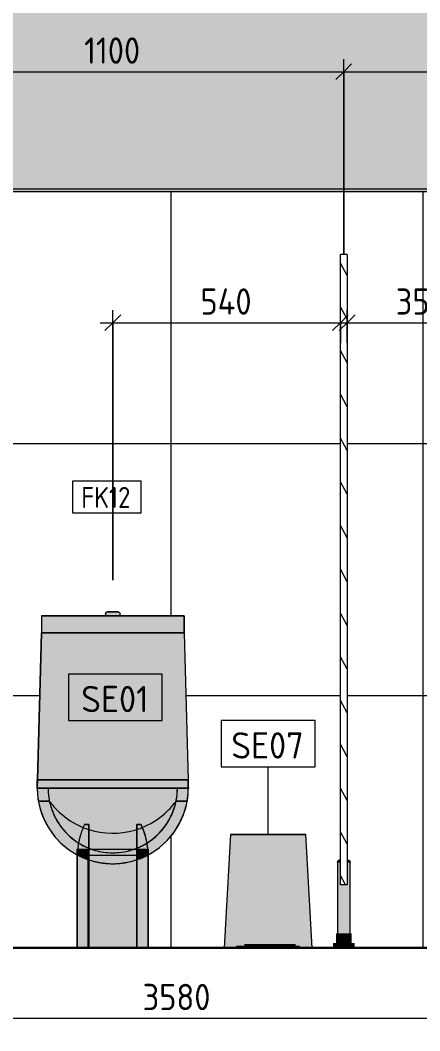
# Model space of a CAD drawing. Header units: millimetres. Extents: x 0 to 102275, y -2706 to 7916.
# Drawn here: x 91323 to 92275, y -198 to 2208 of the extents above; entities that cross this region are included whole.
import ezdxf

# ---------------------------------------------------------------- set-up
doc = ezdxf.new("R2010")
doc.units = ezdxf.units.MM
for name, color, linetype, lineweight in [('A-ANNO-DIMS', 7, 'Continuous', 9), ('A-ANNO-DIMS-25', 7, 'Continuous', 9), ('A-WALL-IDEN', 7, 'Continuous', 9), ('A-WALL-PATT', 7, 'Continuous', 9), ('P-SANR-FIXT', 7, 'Continuous', 9), ('P-SANR-FIXT-IDEN', 7, 'Continuous', 9), ('Ограждение', 7, 'Continuous', 9), ('Поручни', 7, 'Continuous', 9)]:
    doc.layers.add(name, color=color, linetype=linetype, lineweight=lineweight)
doc.layers.add('A-FLOR-FNSH-2', color=7, linetype='Continuous', lineweight=30, true_color=0x3c3c3c)
doc.layers.add('A-GENM', color=7, linetype='Continuous', lineweight=9, true_color=0x260000)
doc.layers.add('P-SANR-FIXT-2', color=7, linetype='Continuous', lineweight=9, transparency=0.7)
doc.styles.add('GOST Common_1', font='GOST_Common.ttf', dxfattribs={"width": 0.9, "height": 50})
doc.styles.add('GOST Common_3', font='GOST_Common.ttf', dxfattribs={"height": 62.5})
doc.styles.add('ISOCPEUR_1', font='isocpeur.ttf', dxfattribs={"width": 0.9, "height": 62.5})
doc.dimstyles.new('ISO-2_5_0_9К_БОЛЬШОЙ', dxfattribs={"dimscale": 304.8, "dimtxt": 62.248823, "dimasz": 0.123031, "dimexe": 0.098425, "dimexo": 0.246063, "dimgap": 0, "dimtad": 1, "dimdec": 0, "dimrnd": 10, "dimzin": 0, "dimdsep": 46, "dimtxsty": 'ISOCPEUR_1', "dimblk1": 'OBLIQUE', "dimblk2": 'OBLIQUE', "dimsah": 1, "dimcen": 0.09, "dimdle": 0.098425, "dimazin": 0, "dimtfac": 1, "dimtdec": 4, "dimtix": 1, "dimtmove": 0, "dimatfit": 3, "dimfxl": 1, "dimtvp": 1, "dimtolj": 1, "dimtzin": 0, "dimarcsym": 2})
doc.dimstyles.new('ISO-2_5_0_9К_БОЛЬШОЙ_округление', dxfattribs={"dimscale": 304.8, "dimtxt": 62.248823, "dimasz": 0.123031, "dimexe": 0.098425, "dimexo": 0, "dimgap": 0, "dimtad": 1, "dimdec": 0, "dimrnd": 10, "dimzin": 0, "dimdsep": 46, "dimtxsty": 'ISOCPEUR_1', "dimblk1": 'OBLIQUE', "dimblk2": 'OBLIQUE', "dimsah": 1, "dimcen": 0.09, "dimdle": 0.098425, "dimazin": 0, "dimtfac": 1, "dimtdec": 4, "dimtix": 1, "dimtmove": 0, "dimatfit": 3, "dimfxl": 1, "dimtvp": 1, "dimtolj": 1, "dimtzin": 0, "dimarcsym": 2})

# ---------------------------------------------------------------- blocks, each defined once
blk = doc.blocks.new('131_Сантехническая перегородка - СП-4-30850764-Развертка 1_15-4')
at = {"layer": 'A-GENM'}
h = blk.add_hatch(dxfattribs=at)
h.set_pattern_fill('FP_26', color=256, style=0, pattern_type=2)
h.set_pattern_definition([(108.435, (-183.677, 0), (-104.12513, 208.25044), [39.513, -289.76]), (139.399, (-196.172, 37.485), (-624.75285, 520.62186), [19.2, -940.786]), (136.848, (-106.624, 49.98), (-1561.885053, 1457.739081), [45.673, -2237.967]), (109.983, (-139.944, 81.217), (-312.373483, 833.000664), [24.375, -1194.377]), (90, (-148.27, 0), (-104.125, 104.125), [20.825, -83.3]), (118.443, (-148.274, 20.825), (728.876803, -1353.6246336), [56.841, -2785.218]), (84.289, (-175.347, 70.805), (-104.131824, -937.12419), [20.929, -1025.514]), (129.806, (-173.264, 91.63), (416.50377, -520.62198), [16.265, -796.978])])
h.paths.add_polyline_path([(2334.7, 150), (2348, 150), (2348, 1650), (2332, 1650), (2332, 150)])
for points in [[(2329.3, 202.9), (2332, 202.9), (2331.9, 210), (2328.3, 208.7), (2326.8, 207.6), (2325.5, 205.7), (2324.9, 202.9), (2329.1, 202.9)], [(2324.9, 32.9), (2340, 32.9), (2340, 150), (2332, 150), (2332, 202.9), (2324.9, 202.9), (2324.9, 55.2)], [(2346.7, 32.9), (2355.1, 32.9), (2355.1, 202.9), (2348, 202.9), (2348, 150), (2340, 150), (2340, 32.9), (2345.8, 32.9)], [(2350.9, 202.9), (2355.1, 202.9), (2354.1, 206.1), (2353.5, 207), (2352.9, 208), (2350.4, 209.3), (2348, 209.8), (2348, 202.9), (2350.7, 202.9)], [(2322.4, 10), (2340, 10), (2340, 32.9), (2322.4, 32.9), (2322.4, 24.9)], [(2357.6, 10), (2357.6, 32.9), (2340, 32.9), (2340, 10), (2356.9, 10)], [(2316.6, 0), (2340, 0), (2340, 10), (2315.4, 10), (2315.4, 0)], [(2364.3, 0), (2364.6, 0), (2364.6, 10), (2340, 10), (2340, 0), (2363.4, 0)]]:
    blk.add_hatch(color=256, dxfattribs=at).paths.add_polyline_path(points)
for p, q in [((2332, 150), (2332, 1650)), ((2348, 1650), (2332, 1650)), ((2348, 1650), (2348, 150)), ((2324.9, 202.9), (2324.9, 32.9)), ((2355.1, 32.9), (2355.1, 202.9)), ((2348, 150), (2332, 150)), ((2322.4, 32.9), (2322.4, 10)), ((2322.4, 32.9), (2340, 32.9)), ((2340, 32.9), (2357.6, 32.9)), ((2357.6, 10), (2357.6, 32.9)), ((2315.4, 10), (2315.4, 0)), ((2315.4, 10), (2340, 10)), ((2340, 10), (2364.6, 10)), ((2364.6, 0), (2364.6, 10))]:
    blk.add_line(p, q, dxfattribs=at)
at = {"layer": 'A-GENM', "flags": 128}
for points in [[(2324.9, 202.9), (2326.8, 207.7), (2331.5, 210), (2332, 210)], [(2348, 210), (2352.8, 208.1), (2355.1, 203.5), (2355.1, 202.9)]]:
    blk.add_lwpolyline(points, dxfattribs=at)
blk = doc.blocks.new('Ограждение - Ограждение-30307754-Развертка 1_15-4')
at = {"layer": 'Ограждение'}
blk.add_hatch(color=256, dxfattribs=at).paths.add_polyline_path([(3682.5, 1800), (3682.5, 1806), (197.5, 1806), (197.5, 1800), (2955, 1800)])
at = {"layer": 'Поручни'}
for p, q in [((197.5, 1806), (3682.5, 1806)), ((197.5, 1800), (3682.5, 1800))]:
    blk.add_line(p, q, dxfattribs=at)
blk = doc.blocks.new('мусорная корзина - Round_ Metal-30590745-Развертка 1_15-4')
at = {"layer": 'P-SANR-FIXT-2'}
for points in [[(2055, 0), (2085, 0), (2085, 3.2), (2160, 3.2), (2160, 7), (2095, 7), (2095, 270), (2070, 270), (2058.2, 55.2), (2056.3, 22.4)], [(2095, 7), (2160, 7), (2160, 270), (2095, 270), (2095, 24.9)], [(2182.8, 7), (2225, 7), (2225, 270), (2160, 270), (2160, 7), (2176.8, 7)], [(2254.9, 0), (2265, 0), (2254.9, 178.4), (2250, 270), (2225, 270), (2225, 7), (2160, 7), (2160, 3.2), (2235, 3.2), (2235, 0), (2253.6, 0)], [(2103.7, 0), (2160, 0), (2160, 3.2), (2085, 3.2), (2085, 0), (2103.4, 0)], [(2234.4, 0), (2235, 0), (2235, 3.2), (2160, 3.2), (2160, 0), (2234.2, 0)]]:
    blk.add_hatch(color=256, dxfattribs=at).paths.add_polyline_path(points)
at = {"layer": 'P-SANR-FIXT'}
for p, q in [((2070, 270), (2055, 0)), ((2071.4, 270), (2070, 270)), ((2070, 270), (2160, 270)), ((2094.8, 270), (2071.4, 270)), ((2160, 270), (2094.8, 270)), ((2097.2, 270), (2143.2, 270)), ((2160, 270), (2097.2, 270)), ((2143.2, 270), (2160, 270)), ((2192.5, 270), (2160, 270)), ((2160, 270), (2206, 270)), ((2225.2, 270), (2160, 270)), ((2160, 270), (2250, 270)), ((2206, 270), (2192.5, 270)), ((2222.8, 270), (2206, 270)), ((2206, 270), (2216.3, 270)), ((2216.3, 270), (2225, 270)), ((2225, 270), (2222.8, 270)), ((2244.6, 270), (2225.2, 270)), ((2250, 270), (2244.6, 270)), ((2265, 0), (2250, 270)), ((2085, 3.2), (2085, 0)), ((2097.8, 3.2), (2085, 3.2)), ((2085, 3.2), (2097.8, 3.2)), ((2127.6, 3.2), (2098.1, 3.2)), ((2098.1, 3.2), (2127.6, 3.2)), ((2103.7, 7), (2128, 7)), ((2103.7, 7), (2103.7, 7)), ((2114, 7), (2103.7, 7)), ((2128, 7), (2114, 7)), ((2160, 3.2), (2127.8, 3.2)), ((2127.8, 3.2), (2160, 3.2)), ((2128, 7), (2143.2, 7)), ((2143.2, 7), (2128, 7)), ((2143.2, 7), (2160, 7)), ((2160, 7), (2143.2, 7)), ((2176.8, 7), (2160, 7)), ((2160, 7), (2176.8, 7)), ((2235, 3.2), (2160, 3.2)), ((2160, 3.2), (2179.4, 3.2)), ((2192.5, 7), (2176.8, 7)), ((2176.8, 7), (2192.5, 7)), ((2179.4, 3.2), (2225, 3.2)), ((2225, 7), (2192.6, 7)), ((2192.6, 7), (2206, 7)), ((2206, 7), (2216.3, 7)), ((2216.3, 7), (2225, 7)), ((2225, 3.2), (2232.4, 3.2)), ((2232.4, 3.2), (2235, 3.2)), ((2235, 0), (2235, 3.2))]:
    blk.add_line(p, q, dxfattribs=at)
blk = doc.blocks.new('WC Seat_2 with Cistern-Wall Based - 640 x 360mm-30580118-Развертка 1_15-4')
at = {"layer": 'P-SANR-FIXT-2'}
h = blk.add_hatch(color=256, dxfattribs=at)
h.paths.add_polyline_path([(1775.5, 799.2), (1775.4, 799), (1775.4, 799)])
h.paths.add_polyline_path([(1772.5, 795), (1807, 795), (1806.6, 797.2), (1805.7, 798.7), (1802.4, 800), (1777.1, 799.9), (1775.2, 799), (1773.8, 798.2), (1772.7, 795.6)])
h.paths.add_polyline_path([(1807, 795), (1807.5, 795), (1806.9, 796.5)])
for points in [[(1803.1, 790), (1807.5, 790), (1807.5, 795), (1772.5, 795), (1772.5, 790), (1802.4, 790)], [(1804.7, 750), (1960, 750), (1960, 790), (1620, 790), (1620, 750), (1790, 750)], [(1784, 380), (1920, 380), (1920, 400), (1660, 400), (1660, 380), (1781.2, 380)], [(1799.3, 234.4), (1838.8, 234.4), (1847.2, 237.4), (1847.2, 293.6), (1857.2, 293.6), (1864.3, 276.3), (1870, 256.3), (1871.2, 249.4), (1887.1, 260.6), (1903.6, 276.3), (1915.7, 291.2), (1926.6, 309.1), (1935, 328.6), (1940.7, 348.6), (1966.8, 348.6), (1968.4, 358), (1968.5, 359.1), (1969.9, 380), (1610.1, 379.9), (1611.9, 355.6), (1612.8, 350.5), (1613.2, 348.6), (1639.3, 348.6), (1645, 328.4), (1654.4, 307.5), (1664.3, 291.2), (1677.6, 274.9), (1692.9, 260.6), (1708.8, 249.7), (1710.4, 258.4), (1716.5, 278.4), (1722.8, 293.6), (1732.8, 293.6), (1732.8, 237.4), (1741.8, 234.4), (1792.6, 234.4)], [(1732.8, 209.8), (1732.8, 234.4), (1706.6, 234.2), (1705.7, 221.4), (1721.2, 213.8), (1731.3, 210.3)], [(1847.2, 209.8), (1858.8, 213.8), (1874.4, 221.7), (1873.1, 234.4), (1847.2, 234.4), (1847.2, 211.1)], [(1775.4, 0), (1874.4, 0), (1874.4, 0.7), (1847.2, 0.7), (1847.2, 209.8), (1836.6, 206.2), (1813.5, 201.6), (1788, 200.2), (1766.5, 201.6), (1743.4, 206.2), (1732.8, 209.8), (1732.8, 0.7), (1705.6, 0.7), (1705.6, 0), (1773.6, 0)], [(1790, 200.1), (1813.5, 201.6), (1836.6, 206.2), (1847.2, 209.8), (1847.2, 211.1), (1832.3, 211.1), (1832.3, 208.9), (1830.8, 208.7), (1830.9, 210.7), (1818.7, 207), (1804.7, 209.2), (1804.7, 207), (1803.1, 207), (1803, 207), (1782.5, 207), (1782.5, 207.7), (1781.4, 207), (1769.6, 207), (1759.8, 209.4), (1759.7, 207.5), (1756.3, 210.3), (1741.2, 210.3), (1741.2, 211.3), (1735.8, 211.6), (1735.8, 211), (1732.8, 211.8), (1732.9, 209.8), (1743.4, 206.2), (1766.5, 201.6), (1788.7, 200.2)]]:
    blk.add_hatch(color=256, dxfattribs=at).paths.add_polyline_path(points)
h = blk.add_hatch(color=256, dxfattribs=at)
h.paths.add_polyline_path([(1610, 380), (1610.1, 380), (1610.1, 383.3)])
h.paths.add_polyline_path([(1611.6, 400), (1969.5, 400), (1960, 750), (1620, 750), (1610.5, 400)])
h = blk.add_hatch(color=256, dxfattribs=at)
h.paths.add_polyline_path([(1956.2, 380), (1969.9, 380), (1969.9, 383.7), (1969.5, 400), (1920, 400), (1920, 380), (1950.8, 380)])
h.paths.add_polyline_path([(1610.1, 380), (1660, 380), (1660, 400), (1610.5, 400), (1610.1, 383.3)])
h = blk.add_hatch(color=256, dxfattribs=at)
h.paths.add_polyline_path([(1610.1, 383.3), (1610.5, 400), (1610.1, 400), (1610.1, 389.2)])
h.paths.add_polyline_path([(1969.9, 383.7), (1969.9, 400), (1969.5, 400)])
h = blk.add_hatch(color=256, dxfattribs=at)
h.paths.add_polyline_path([(1967.1, 348.6), (1967.8, 353.9), (1966.8, 348.6)])
h.paths.add_polyline_path([(1612.9, 348.6), (1613.2, 348.6), (1612.6, 350.5)])
h.paths.add_polyline_path([(1968.5, 359.1), (1969.2, 364.2), (1969.2, 369.4), (1968.9, 364)])
h.paths.add_polyline_path([(1611.5, 359.1), (1610.1, 378), (1610.8, 364.2)])
h = blk.add_hatch(color=256, dxfattribs=at)
h.paths.add_polyline_path([(1705.6, 221.5), (1705.6, 234.4), (1706.6, 234.4), (1707.1, 240.6), (1708.5, 249.6), (1692.1, 261.3), (1677.6, 274.9), (1663.2, 293), (1653.4, 309.1), (1644.9, 328.7), (1639.3, 348.6), (1613.2, 348.6), (1616.2, 333.4), (1623.9, 310.9), (1634.2, 290), (1647.3, 270.5), (1662.8, 252.8), (1680.5, 237.3), (1702, 223.2), (1705.6, 221.5)])
h.paths.add_polyline_path([(1874.4, 221.5), (1880, 224.2), (1899.6, 237.4), (1917.4, 253), (1933, 270.9), (1945.8, 290), (1956.4, 311.8), (1963.9, 333.9), (1966.8, 348.6), (1940.7, 348.6), (1934.4, 326.9), (1926.6, 309.1), (1915.7, 291.2), (1902.4, 274.9), (1887.1, 260.6), (1871.3, 249.2), (1873.2, 237.4), (1873.4, 234.4), (1874.4, 234.4), (1874.4, 221.7)])
h.paths.add_polyline_path([(1741.2, 234.4), (1732.8, 237.4), (1732.8, 234.4), (1736, 234.4)])
h.paths.add_polyline_path([(1847.2, 234.4), (1847.2, 237.4), (1838.8, 234.4), (1846.4, 234.4)])
h.paths.add_polyline_path([(1967.8, 353.9), (1968.4, 356.9), (1968.1, 355.7)])
h = blk.add_hatch(color=256, dxfattribs=at)
h.paths.add_polyline_path([(1790, 226.1), (1810.9, 227.5), (1832.7, 232.2), (1838.4, 234.4), (1741.2, 234.4), (1749.5, 231.6), (1769.1, 227.5), (1789.6, 226.1)])
h.paths.add_polyline_path([(1732.8, 237.4), (1732.8, 293.6), (1722.8, 293.6), (1715.7, 276.3), (1710, 256.3), (1708.8, 249.4), (1710.9, 248), (1728.7, 238.8), (1732.8, 237.4)])
h.paths.add_polyline_path([(1847.2, 237.4), (1851.3, 238.8), (1871.2, 249.4), (1868.9, 260.6), (1864, 277.1), (1857.2, 293.6), (1847.2, 293.6), (1847.2, 237.4)])
h = blk.add_hatch(color=256, dxfattribs=at)
h.paths.add_polyline_path([(1705.6, 0.7), (1732.8, 0.7), (1732.8, 209.8), (1721.2, 213.8), (1705.6, 221.5), (1705.6, 221.1), (1705.6, 115.9)])
h.paths.add_polyline_path([(1706.9, 234.4), (1732.8, 234.4), (1732.8, 237.4), (1728.7, 238.8), (1708.7, 249.2), (1706.8, 237.4), (1706.6, 234.4)])
h = blk.add_hatch(color=256, dxfattribs=at)
h.paths.add_polyline_path([(1874.4, 0.7), (1874.3, 221.4), (1858.8, 213.8), (1847.2, 209.8), (1847.2, 0.7), (1873.1, 0.7)])
h.paths.add_polyline_path([(1854.7, 115.9), (1854.7, 115.9), (1854.7, 176.7)])
h.paths.add_polyline_path([(1873.1, 234.4), (1873.4, 234.4), (1872.6, 242.2), (1871.2, 249.4), (1869.1, 248), (1850, 238.4), (1847.2, 237.4), (1847.2, 234.4), (1871.9, 234.4)])
h = blk.add_hatch(color=256, dxfattribs=at)
h.paths.add_polyline_path([(1782.5, 207), (1803, 207), (1803.1, 207), (1804.7, 207), (1804.7, 209.2), (1819.6, 207), (1830.9, 210.7), (1830.8, 208.7), (1832.3, 208.9), (1832.3, 211.1), (1847.2, 211.1), (1847.2, 234.4), (1838.4, 234.2), (1831.5, 231.8), (1808.9, 227.4), (1789.6, 226.1), (1769.1, 227.5), (1747.8, 232.1), (1741.2, 234.4), (1732.8, 234.4), (1732.9, 211.8), (1735.8, 211), (1735.8, 211.6), (1741.2, 211.3), (1741.2, 210.3), (1756.3, 210.3), (1759.7, 207.5), (1759.8, 209.4), (1769.6, 207), (1781.4, 207), (1782.5, 207.7)])
h.paths.add_polyline_path([(1874.4, 221.5), (1874.4, 221.7), (1874.4, 234.4), (1873.4, 234.4), (1874.4, 221.7)])
h.paths.add_polyline_path([(1705.6, 221.5), (1706.5, 234.4), (1705.6, 234.2), (1705.6, 221.5)])
at = {"layer": 'P-SANR-FIXT'}
for p, q in [((1772.5, 795), (1772.5, 790)), ((1776.1, 799.5), (1777.5, 800)), ((1777.5, 800), (1779.3, 800)), ((1801.8, 800), (1802.5, 800)), ((1802.5, 800), (1803.5, 799.5)), ((1803.7, 799.4), (1804.1, 799.2)), ((1807.5, 790), (1807.5, 795)), ((1772.5, 790), (1620, 790)), ((1620, 790), (1960, 790)), ((1620, 790), (1620, 750)), ((1620, 790), (1620, 750)), ((1773.4, 790), (1772.5, 790)), ((1772.5, 790), (1773.1, 790)), ((1807.5, 790), (1772.5, 790)), ((1773.4, 790), (1807.5, 790)), ((1807.5, 790), (1773.8, 790)), ((1960, 790), (1807.5, 790)), ((1960, 750), (1960, 790)), ((1960, 790), (1960, 750)), ((1610.5, 400), (1620, 750)), ((1620, 750), (1610.5, 400)), ((1960, 750), (1620, 750)), ((1620, 750), (1960, 750)), ((1960, 750), (1620, 750)), ((1620, 750), (1960, 750)), ((1960, 750), (1969.5, 400)), ((1960, 750), (1969.5, 400)), ((1624.5, 400), (1610.1, 400)), ((1610.1, 383.3), (1610.5, 400)), ((1610.5, 400), (1610.1, 383.3)), ((1610.1, 400), (1610.1, 380)), ((1610.1, 400), (1969.9, 400)), ((1611.1, 400), (1610.1, 400)), ((1610.1, 380), (1610.1, 400)), ((1660, 400), (1611.1, 400)), ((1645.5, 400), (1624.5, 400)), ((1646.9, 400), (1645.5, 400)), ((1660, 400), (1647, 400)), ((1669.3, 400), (1660, 400)), ((1790, 400), (1660, 400)), ((1790, 400), (1660, 400)), ((1660, 400), (1790, 400)), ((1699.7, 400), (1669.3, 400)), ((1722.8, 400), (1699.9, 400)), ((1746.1, 400), (1722.8, 400)), ((1756.3, 400), (1746.1, 400)), ((1779.5, 400), (1756.5, 400)), ((1790, 400), (1779.5, 400)), ((1800.5, 400), (1790, 400)), ((1920, 400), (1790, 400)), ((1920, 400), (1790, 400)), ((1790, 400), (1881.9, 400)), ((1816.7, 400), (1800.5, 400)), ((1832.8, 400), (1816.7, 400)), ((1857.4, 400), (1832.8, 400)), ((1879.9, 400), (1857.4, 400)), ((1913.4, 400), (1880.1, 400)), ((1881.9, 400), (1920, 400)), ((1920, 400), (1913.4, 400)), ((1921.1, 400), (1920, 400)), ((1968.9, 400), (1920, 400)), ((1933.7, 400), (1921.1, 400)), ((1956.5, 400), (1933.7, 400)), ((1969.9, 400), (1956.8, 400)), ((1969.9, 400), (1968.9, 400)), ((1969.5, 400), (1969.9, 383.7)), ((1969.5, 400), (1969.9, 383.7)), ((1969.9, 380), (1969.9, 400)), ((1969.9, 400), (1969.9, 380)), ((1610, 380), (1610.1, 383.3)), ((1610.1, 383.3), (1610, 380)), ((1610.1, 380), (1611.6, 380)), ((1611.6, 380), (1610.1, 380)), ((1610.1, 380), (1611.6, 380)), ((1611.6, 380), (1610.1, 380)), ((1610.1, 380), (1611.6, 380)), ((1611.6, 380), (1610.1, 380)), ((1610.1, 380), (1611.6, 380)), ((1969.9, 380), (1610.1, 380)), ((1611.6, 380), (1616.1, 380)), ((1616, 380), (1611.6, 380)), ((1611.6, 380), (1616.1, 380)), ((1616.1, 380), (1611.6, 380)), ((1611.6, 380), (1616.1, 380)), ((1616.1, 380), (1611.6, 380)), ((1611.6, 380), (1616.1, 380)), ((1623.5, 380), (1616.1, 380)), ((1616.2, 380), (1623.6, 380)), ((1616.2, 380), (1623.6, 380)), ((1623.6, 380), (1616.2, 380)), ((1616.2, 380), (1623.6, 380)), ((1623.6, 380), (1616.2, 380)), ((1616.2, 380), (1623.6, 380)), ((1659.9, 380), (1623.6, 380)), ((1623.8, 380), (1660, 380)), ((1623.8, 380), (1790, 380)), ((1636.1, 380), (1623.8, 380)), ((1623.8, 380), (1660, 380)), ((1660, 380), (1623.8, 380)), ((1623.8, 380), (1660, 380)), ((1637.5, 380), (1636.1, 380)), ((1641.4, 380), (1637.5, 380)), ((1680.8, 380), (1641.4, 380)), ((1790, 380), (1659.9, 380)), ((1660, 380), (1790, 380)), ((1660, 380), (1790, 380)), ((1790, 380), (1660, 380)), ((1660, 380), (1790, 380)), ((1790, 380), (1660, 380)), ((1660, 380), (1790, 380)), ((1695.8, 380), (1680.8, 380)), ((1712.5, 380), (1695.8, 380)), ((1749.6, 380), (1712.5, 380)), ((1769.6, 380), (1749.6, 380)), ((1790, 380), (1769.6, 380)), ((1790, 380), (1920, 380)), ((1920.1, 380), (1790, 380)), ((1810.4, 380), (1790, 380)), ((1790, 380), (1956.2, 380)), ((1790, 380), (1920, 380)), ((1920, 380), (1790, 380)), ((1790, 380), (1920, 380)), ((1910.1, 380), (1790, 380)), ((1790, 380), (1920, 380)), ((1830.4, 380), (1810.4, 380)), ((1849.5, 380), (1830.4, 380)), ((1942.5, 380), (1849.5, 380)), ((1920, 380), (1910.1, 380)), ((1920, 380), (1956.2, 380)), ((1920, 380), (1956.2, 380)), ((1956.2, 380), (1920, 380)), ((1920, 380), (1956.2, 380)), ((1956.3, 380), (1920.1, 380)), ((1943.9, 380), (1942.5, 380)), ((1956.2, 380), (1943.9, 380)), ((1956.4, 380), (1963.8, 380)), ((1963.8, 380), (1956.4, 380)), ((1956.4, 380), (1963.8, 380)), ((1956.4, 380), (1963.8, 380)), ((1963.8, 380), (1956.4, 380)), ((1956.4, 380), (1963.8, 380)), ((1963.9, 380), (1956.5, 380)), ((1963.9, 380), (1968.4, 380)), ((1968.4, 380), (1963.9, 380)), ((1963.9, 380), (1968.4, 380)), ((1963.9, 380), (1968.4, 380)), ((1968.4, 380), (1963.9, 380)), ((1963.9, 380), (1968.4, 380)), ((1968.4, 380), (1964, 380)), ((1968.4, 380), (1969.9, 380)), ((1969.9, 380), (1968.4, 380)), ((1969.9, 380), (1968.4, 380)), ((1968.4, 380), (1969.9, 380)), ((1968.4, 380), (1969.9, 380)), ((1969.9, 380), (1968.4, 380)), ((1968.4, 380), (1969.9, 380)), ((1969.9, 383.7), (1970, 380)), ((1969.9, 383.7), (1970, 380)), ((1613.2, 348.6), (1612.9, 348.6)), ((1612.9, 348.6), (1613.2, 348.6)), ((1639.3, 348.6), (1613.2, 348.6)), ((1613.2, 348.6), (1639.3, 348.6)), ((1966.8, 348.6), (1940.7, 348.6)), ((1940.7, 348.6), (1966.8, 348.6)), ((1967.1, 348.6), (1966.8, 348.6)), ((1966.8, 348.6), (1967.1, 348.6)), ((1732.8, 293.6), (1722.8, 293.6)), ((1722.8, 293.6), (1732.8, 293.6)), ((1732.8, 234.4), (1732.8, 293.6)), ((1732.8, 293.6), (1732.8, 237.4)), ((1857.2, 293.6), (1847.2, 293.6)), ((1847.2, 293.6), (1847.2, 234.4)), ((1847.2, 237.4), (1847.2, 293.6)), ((1847.2, 293.6), (1857.2, 293.6)), ((1705.6, 234.4), (1710.7, 234.4)), ((1705.6, 234.4), (1705.6, 221.5)), ((1705.6, 234.4), (1706.9, 233.6)), ((1705.6, 221.5), (1705.6, 234.4)), ((1705.6, 221.5), (1705.6, 0)), ((1705.6, 0), (1705.6, 221.5)), ((1705.6, 221.1), (1705.6, 0.7)), ((1705.6, 0.7), (1705.6, 221.1)), ((1706.9, 233.6), (1710.7, 231.4)), ((1710.7, 234.4), (1717, 234.4)), ((1710.9, 231.3), (1716.8, 227.9)), ((1717, 234.4), (1725.4, 234.4)), ((1717, 227.8), (1731.6, 219.4)), ((1725.4, 234.4), (1735.8, 234.4)), ((1731.6, 210.3), (1731.6, 219.4)), ((1735.1, 219.4), (1731.6, 219.4)), ((1731.6, 219.4), (1731.6, 210.3)), ((1732.8, 237.4), (1732.8, 234.4)), ((1732.8, 211.9), (1732.8, 234.4)), ((1732.8, 234.4), (1732.8, 211.9)), ((1745.2, 219.4), (1735.2, 219.4)), ((1735.9, 234.4), (1747.9, 234.4)), ((1848.4, 219.4), (1745.3, 219.4)), ((1747.9, 234.4), (1790.1, 234.4)), ((1790.1, 234.4), (1804.7, 234.4)), ((1804.7, 234.4), (1854.5, 234.4)), ((1847.2, 234.4), (1847.2, 237.4)), ((1847.2, 234.4), (1847.2, 211.1)), ((1847.2, 211.1), (1847.2, 234.4)), ((1848.4, 219.4), (1862.8, 227.7)), ((1848.4, 211.7), (1848.4, 219.4)), ((1854.7, 234.4), (1874.4, 234.4)), ((1863.1, 227.9), (1869.3, 231.4)), ((1869.3, 231.5), (1873.1, 233.6)), ((1873.1, 233.7), (1874.4, 234.4)), ((1874.4, 221.7), (1874.4, 234.4)), ((1874.4, 234.4), (1874.4, 221.7)), ((1874.4, 221.7), (1874.4, 222)), ((1874.4, 222), (1874.4, 221.7)), ((1874.4, 0), (1874.4, 221.5)), ((1874.4, 221.5), (1874.4, 0)), ((1874.4, 0.7), (1874.4, 221.1)), ((1874.4, 221.1), (1874.4, 0.7)), ((1729.2, 211), (1734.7, 208.8)), ((1731.6, 0), (1731.6, 210.3)), ((1731.6, 210.3), (1731.6, 0)), ((1732.8, 209.8), (1732.8, 211.8)), ((1732.8, 211.8), (1732.8, 209.8)), ((1732.8, 0.7), (1732.8, 209.8)), ((1732.8, 209.8), (1732.8, 0.7)), ((1734.8, 208.8), (1759.2, 202.8)), ((1759.4, 202.7), (1773.4, 201.3)), ((1847.2, 211.1), (1847.2, 209.8)), ((1847.2, 209.8), (1847.2, 211.1)), ((1847.2, 209.8), (1847.2, 0.7)), ((1847.2, 0.7), (1847.2, 209.8)), ((1848.4, 210.3), (1848.4, 211.4)), ((1848.4, 0), (1848.4, 210.3)), ((1705.6, 0.7), (1706.9, 0.7)), ((1706.9, 0.7), (1705.6, 0.7)), ((1706.9, 0.7), (1710.7, 0.7)), ((1710.7, 0.7), (1706.9, 0.7)), ((1710.8, 0.7), (1717, 0.7)), ((1717, 0.7), (1710.8, 0.7)), ((1717, 0.7), (1725.4, 0.7)), ((1725.4, 0.7), (1717, 0.7)), ((1725.5, 0.7), (1732.8, 0.7)), ((1732.8, 0.7), (1725.5, 0.7)), ((1847.2, 0.7), (1854.7, 0.7)), ((1854.7, 0.7), (1847.2, 0.7)), ((1854.7, 0.7), (1863.1, 0.7)), ((1863.1, 0.7), (1854.7, 0.7)), ((1863.1, 0.7), (1869.3, 0.7)), ((1869.3, 0.7), (1863.1, 0.7)), ((1869.3, 0.7), (1873.1, 0.7)), ((1873.1, 0.7), (1869.3, 0.7)), ((1873.1, 0.7), (1874.4, 0.7)), ((1874.4, 0.7), (1873.1, 0.7))]:
    blk.add_line(p, q, dxfattribs=at)
at = {"layer": 'P-SANR-FIXT', "flags": 128}
for points in [[(1772.5, 795), (1774.4, 798.9), (1775.7, 799.4)], [(1802.5, 800), (1800.6, 800), (1795.4, 800), (1788.5, 800), (1782.1, 800), (1778.2, 800), (1777.5, 800)], [(1779.4, 800), (1784.6, 800), (1791.5, 800), (1797.9, 800), (1801.8, 800)], [(1804.5, 799), (1806.4, 798.1), (1807.5, 795)], [(1610.1, 380), (1611.9, 354.9), (1617.1, 330.3), (1625.7, 306.7), (1637.5, 284.5), (1652.3, 264.2), (1669.8, 246.1), (1689.7, 230.7), (1711.5, 218.2), (1729.2, 211)], [(1850.8, 211.1), (1858, 213.4), (1880.5, 224.5), (1901.3, 238.7), (1919.9, 255.6), (1936, 274.9), (1949.2, 296.3), (1959.4, 319.3), (1966.2, 343.5), (1969.5, 368.4), (1969.9, 380)], [(1773.6, 201.3), (1784.2, 200.2), (1809.3, 201.1)], [(1809.3, 201.1), (1834.1, 205.6), (1850.8, 211.1)]]:
    blk.add_lwpolyline(points, dxfattribs=at)
at = {"layer": 'P-SANR-FIXT'}
for centre, radius, start, end in [((1803.8, 381.8), 193.8, 180.5394, 186.7316), ((1803.8, 381.8), 193.8, 180.5394, 186.7316), ((1790, 380), 179.9, 180, 241.9669), ((1790, 380), 153.9, 180, 188.1818), ((1790, 380), 153.9, 180, 188.1818), ((1790, 380), 153.9, 335.4545, 0), ((1790, 380), 153.9, 343.6364, 0), ((1790, 380), 179.9, 352.5, 360), ((1776.2, 381.8), 193.8, 353.2684, 359.4606), ((1776.2, 381.8), 193.8, 353.2684, 359.4606), ((1803.8, 381.8), 193.8, 186.7316, 188.2928), ((1803.8, 381.8), 193.8, 186.7316, 188.2928), ((1803.8, 381.8), 193.8, 188.2928, 189.8744), ((1803.8, 381.8), 193.8, 188.2928, 189.8744), ((1790, 380), 153.9, 188.2886, 204.4539), ((1790, 380), 153.9, 188.2886, 204.4539), ((1790, 460.2), 187.5, 216.5334, 224.7106), ((1790, 380), 153.9, 191.7743, 230.8872), ((1790, 460.2), 187.5, 310.1808, 323.4666), ((1790, 380), 153.9, 334.2673, 348.2257), ((1790, 380), 179.9, 330, 352.5), ((1776.2, 381.8), 193.8, 350.1256, 351.7072), ((1776.2, 381.8), 193.8, 350.1256, 351.7072), ((1776.2, 381.8), 193.8, 351.7072, 353.2684), ((1776.2, 381.8), 193.8, 351.7072, 353.2684), ((1790, 380), 153.9, 204.5455, 245.4545), ((1790, 380), 153.9, 204.5455, 251.4377), ((1790, 460.2), 187.5, 224.8273, 244.9027), ((1790, 460.2), 187.5, 291.9851, 310.0999), ((1790, 380), 153.9, 309.1128, 334.1903), ((1790, 380), 153.9, 310.9091, 334.1782), ((1790, 380), 153.9, 319.0909, 334.1782), ((1790, 380), 153.9, 334.2712, 343.6364), ((1790, 380), 153.9, 334.2712, 335.4545), ((1790, 460.2), 187.5, 244.952, 248.0149), ((1884.2, 217), 178.7, 154.6121, 164.0873), ((1884.2, 217), 178.7, 154.6121, 164.0873), ((1695.8, 217), 178.7, 19.3733, 25.3879), ((1695.8, 217), 178.7, 17.0333, 25.3879), ((1790, 380), 179.9, 300, 330), ((1884.2, 217), 178.7, 164.1335, 168.5042), ((1884.2, 217), 178.7, 164.1335, 166.5959), ((1790, 460.2), 187.5, 248.0149, 252.2091), ((1790, 460.2), 187.5, 252.2091, 286.2065), ((1790, 380), 153.9, 288.5623, 319.0909), ((1790, 460.2), 187.5, 286.2963, 287.7909), ((1790, 460.2), 187.5, 287.7909, 291.0578), ((1790, 460.2), 187.5, 291.13, 291.9851), ((1695.8, 217), 178.7, 5.5953, 19.3733), ((1695.8, 217), 178.7, 14.1505, 17.0018), ((1790, 380), 153.9, 230.8872, 238.6857), ((1884.2, 217), 178.7, 169.5312, 174.4047), ((1884.2, 217), 178.7, 168.5094, 172.6559), ((1884.2, 217), 178.7, 168.5094, 169.4478), ((1884.2, 217), 178.7, 166.6413, 168.5042), ((1790, 380), 153.9, 238.7097, 251.4674), ((1790, 380), 153.9, 288.5326, 309.1128), ((1790, 380), 153.9, 288.5623, 310.9091), ((1695.8, 217), 178.7, 13.4041, 14.1156), ((1695.8, 217), 178.7, 10.5522, 13.3587), ((1695.8, 217), 178.7, 5.5953, 10.4688), ((1790, 380), 179.9, 241.9669, 242.4069), ((1884.2, 217), 178.7, 175.7353, 178.5658), ((1884.2, 217), 178.7, 175.7353, 178.5658), ((1884.2, 217), 178.7, 178.5658, 178.6695), ((1884.2, 217), 178.7, 178.5658, 178.6695), ((1884.2, 217), 178.7, 174.4047, 175.6911), ((1884.2, 217), 178.7, 174.4047, 175.6911), ((1884.2, 217), 178.7, 172.6559, 174.4047), ((1790, 380), 179.9, 242.4338, 243.7076), ((1790, 380), 179.9, 243.7968, 264.7089), ((1790, 380), 153.9, 245.4545, 251.4377), ((1790, 380), 153.9, 251.4377, 254.0726), ((1790, 380), 153.9, 251.4377, 253.6364), ((1790, 380), 153.9, 251.4674, 254.073), ((1790, 380), 153.9, 253.6364, 254.0726), ((1790, 380), 153.9, 254.1179, 270), ((1790, 380), 153.9, 254.1179, 261.8182), ((1790, 380), 153.9, 254.1207, 270), ((1790, 380), 153.9, 261.8182, 270), ((1790, 380), 153.9, 270.0359, 275.3374), ((1790, 380), 153.9, 270.0359, 275.3374), ((1790, 380), 153.9, 270.0359, 275.4548), ((1790, 380), 153.9, 275.5072, 285.8951), ((1790, 380), 153.9, 275.5072, 285.8951), ((1790, 380), 153.9, 275.5056, 285.6451), ((1790, 380), 153.9, 285.6451, 285.8919), ((1790, 380), 153.9, 285.9639, 288.5623), ((1790, 380), 153.9, 285.9639, 288.5623), ((1790, 380), 153.9, 285.9762, 288.5326), ((1790, 380), 179.9, 293.7794, 297.4993), ((1790, 380), 179.9, 297.5781, 298.008), ((1695.8, 217), 178.7, 1.672, 5.5953), ((1695.8, 217), 178.7, 1.672, 5.5953), ((1695.8, 217), 178.7, 1.3295, 1.4342), ((1695.8, 217), 178.7, 1.3295, 1.4342), ((1790, 380), 179.9, 298.0332, 300), ((1790, 380), 179.9, 264.7598, 270), ((1790, 380), 179.9, 270.0308, 277.5), ((1790, 380), 179.9, 277.5, 293.6912)]:
    blk.add_arc(centre, radius, start, end, dxfattribs=at)
blk = doc.blocks.new('М_стена_0001 - Типоразмер_без рамки-25382661-Развертка 1_15-4')
at = {"layer": 'A-WALL-IDEN'}
for p, q in [((4123.1, 1544.8), (3959.8, 1544.8)), ((3959.8, 1544.8), (3959.8, 1469.8)), ((4123.1, 1469.8), (4123.1, 1544.8)), ((3959.8, 1469.8), (4123.1, 1469.8))]:
    blk.add_line(p, q, dxfattribs=at)
blk = doc.blocks.new('DIMBLOCK35-Развертка 1_15-4')
at = {"layer": 'A-ANNO-DIMS-25'}
for p, q in [((90993.8, 1650), (90993.8, 2115.1)), ((92093.8, 1650), (92093.8, 2115.1)), ((90993.8, 2085.1), (92093.8, 2085.1)), ((90993.8, 2085.1), (90993.8, 1650)), ((92093.8, 2085.1), (92093.8, 1650))]:
    blk.add_line(p, q, dxfattribs=at)
at = {"layer": 'A-ANNO-DIMS-25', "lineweight": 20}
for p, q in [((90993.8, 2085.1), (91012.6, 2103.8)), ((92093.8, 2085.1), (92112.6, 2103.8)), ((90993.8, 2085.1), (90975.1, 2066.3)), ((92093.8, 2085.1), (92075.1, 2066.3))]:
    blk.add_line(p, q, dxfattribs=at)
at = {"layer": 'A-ANNO-DIMS-25', "color": 0, "insert": (91475.6, 2166.7), "char_height": 62.5, "width": 163.762, "attachment_point": 1, "line_spacing_factor": 1.149209, "style": 'ISOCPEUR_1'}
blk.add_mtext('1100', dxfattribs=at)
blk = doc.blocks.new('_Oblique')
at = {"color": 0, "linetype": 'ByBlock', "lineweight": -2}
blk.add_line((-0.5, -0.5), (0.5, 0.5), dxfattribs=at)
blk = doc.blocks.new('DIMBLOCK36-Развертка 1_15-4')
at = {"layer": 'A-ANNO-DIMS-25'}
for p, q in [((92093.8, 1650), (92093.8, 2115.1)), ((93482.8, 1800), (93482.8, 2115.1)), ((92093.8, 2085.1), (93512.8, 2085.1)), ((92093.8, 2085.1), (92093.8, 1650)), ((93482.8, 2085.1), (93482.8, 1800))]:
    blk.add_line(p, q, dxfattribs=at)
at = {"layer": 'A-ANNO-DIMS-25', "lineweight": 20}
for p, q in [((92093.8, 2085.1), (92112.6, 2103.8)), ((93482.8, 2085.1), (93501.6, 2103.8)), ((92093.8, 2085.1), (92075.1, 2066.3)), ((93482.8, 2085.1), (93464.1, 2066.3))]:
    blk.add_line(p, q, dxfattribs=at)
at = {"layer": 'A-ANNO-DIMS-25', "color": 0, "insert": (92714.7, 2166.7), "char_height": 62.5, "width": 176.691, "attachment_point": 1, "line_spacing_factor": 1.149209, "style": 'ISOCPEUR_1'}
blk.add_mtext('1390', dxfattribs=at)
blk = doc.blocks.new('DIMBLOCK42-Развертка 1_15-4')
at = {"layer": 'A-ANNO-DIMS-25'}
for p, q in [((89904.8, 0), (89904.8, -197.5)), ((89904.8, -167.5), (89904.8, 0)), ((93482.8, 0), (93482.8, -197.5)), ((93482.8, -167.5), (93482.8, 0)), ((89874.8, -167.5), (93482.8, -167.5))]:
    blk.add_line(p, q, dxfattribs=at)
at = {"layer": 'A-ANNO-DIMS-25', "lineweight": 20}
for p, q in [((89904.8, -167.5), (89886.1, -186.3)), ((89904.8, -167.5), (89923.6, -148.8)), ((93482.8, -167.5), (93464.1, -186.3)), ((93482.8, -167.5), (93501.6, -148.8))]:
    blk.add_line(p, q, dxfattribs=at)
at = {"layer": 'A-ANNO-DIMS-25', "color": 0, "insert": (91614.8, -85.9), "char_height": 62.5, "width": 189.619, "attachment_point": 1, "line_spacing_factor": 1.149209, "style": 'ISOCPEUR_1'}
blk.add_mtext('3580', dxfattribs=at)
blk = doc.blocks.new('М_сантехническая_рамка1 - В рамке-30590747-Развертка 1_15-4')
at = {"layer": 'P-SANR-FIXT-IDEN'}
for p, q in [((1907.7, 651.6), (1684.4, 651.6)), ((1684.4, 651.6), (1684.4, 541.2)), ((1907.7, 541.2), (1907.7, 651.6)), ((1684.4, 541.2), (1907.7, 541.2))]:
    blk.add_line(p, q, dxfattribs=at)
blk = doc.blocks.new('DIMBLOCK44-Развертка 1_15-4')
at = {"layer": 'A-ANNO-DIMS-25'}
for p, q in [((91543.8, 875), (91543.8, 1517.7)), ((92085.8, 1439.2), (92085.8, 1517.7)), ((91513.8, 1487.7), (92115.8, 1487.7)), ((91543.8, 1487.7), (91543.8, 875)), ((92085.8, 1487.7), (92085.8, 1439.2))]:
    blk.add_line(p, q, dxfattribs=at)
at = {"layer": 'A-ANNO-DIMS-25', "lineweight": 20}
for p, q in [((91543.8, 1487.7), (91562.6, 1506.5)), ((92085.8, 1487.7), (92104.6, 1506.5)), ((91543.8, 1487.7), (91525.1, 1469)), ((92085.8, 1487.7), (92067.1, 1469))]:
    blk.add_line(p, q, dxfattribs=at)
at = {"layer": 'A-ANNO-DIMS-25', "color": 0, "insert": (91752.6, 1569.4), "char_height": 62.5, "width": 149.397, "attachment_point": 1, "line_spacing_factor": 1.149209, "style": 'ISOCPEUR_1'}
blk.add_mtext('540', dxfattribs=at)
blk = doc.blocks.new('DIMBLOCK45-Развертка 1_15-4')
at = {"layer": 'A-ANNO-DIMS-25'}
for p, q in [((92101.8, 1439.2), (92101.8, 1517.7)), ((92451.8, 1007.3), (92451.8, 1517.7)), ((92071.8, 1487.7), (92451.8, 1487.7)), ((92101.8, 1487.7), (92101.8, 1439.2)), ((92451.8, 1487.7), (92451.8, 1007.3))]:
    blk.add_line(p, q, dxfattribs=at)
at = {"layer": 'A-ANNO-DIMS-25', "lineweight": 20}
for p, q in [((92101.8, 1487.7), (92120.6, 1506.5)), ((92451.8, 1487.7), (92470.6, 1506.5)), ((92101.8, 1487.7), (92083.1, 1469)), ((92451.8, 1487.7), (92433.1, 1469))]:
    blk.add_line(p, q, dxfattribs=at)
at = {"layer": 'A-ANNO-DIMS-25', "color": 0, "insert": (92217.6, 1569.4), "char_height": 62.5, "width": 142.215, "attachment_point": 1, "line_spacing_factor": 1.149209, "style": 'ISOCPEUR_1'}
blk.add_mtext('350', dxfattribs=at)

msp = doc.modelspace()

# ---------------------------------------------------------------- hatches: boundary and pattern name
at = {"layer": 'A-WALL-PATT'}
msp.add_hatch(color=256, dxfattribs=at).paths.add_polyline_path([(89906.3, 1800), (89906.3, 1806), (93492.8, 1806), (93492.8, 3400), (89894.8, 3400), (89894.8, 1800), (89904.8, 1800)])
h = msp.add_hatch(dxfattribs=at)
h.set_pattern_fill('FP_28', color=256, style=0, pattern_type=2)
h.set_pattern_definition([(90, (94082.8, 0), (-600, 4e-14), []), (180, (94082.8, 0), (-7e-14, -600), [])])
h.paths.add_polyline_path([(89904.8, 0), (90080.2, 0), (90080.2, 10), (90087.2, 10), (90087.2, 32.9), (90089.7, 32.9), (90089.7, 147.5), (90068.8, 147.5), (90068.8, 130), (90050.8, 130), (90050.7, 147.5), (89986.8, 147.5), (89986.8, 130), (89968.8, 130), (89968.8, 150), (89904.8, 150), (89904.8, 115.9)])
h.paths.add_polyline_path([(90129.4, 0), (90359.4, 0), (90359.4, 150), (90269.3, 150), (90269.3, 100), (90253.3, 100), (90253.3, 150), (90132.8, 150), (90132.8, 130), (90119.9, 130), (90119.9, 32.9), (90122.4, 32.9), (90122.4, 10), (90129.4, 10), (90129.4, 9.7)])
h.paths.add_polyline_path([(90528.2, 0), (90708.8, 0), (90717.4, 150), (90528.2, 150), (90528.2, 0.7)])
h.paths.add_polyline_path([(90918.8, 0), (90969.2, 0), (90969.2, 10), (90976.2, 10), (90976.2, 32.9), (90978.7, 32.9), (90978.7, 150), (90910.3, 150), (90915.6, 55.2), (90917.5, 22.4)])
h.paths.add_polyline_path([(91018.4, 0), (91459.4, 0), (91459.4, 221.5), (91453.5, 224.5), (91434.2, 237.4), (91416.6, 252.8), (91401.1, 270.5), (91387.5, 291.2), (91377.6, 311.2), (91370, 333.9), (91367, 348.6), (91366.7, 348.6), (91364.6, 364.2), (91363.9, 383.3), (91363.9, 400), (91364.4, 400), (91373.8, 750), (91373.8, 790), (91526.3, 790), (91526.6, 795.6), (91527.9, 798.6), (91531.3, 800), (91556.9, 799.8), (91558.6, 799), (91560, 798.2), (91560.6, 796.3), (91560.8, 796.2), (91561.3, 795), (91561.3, 790), (91713.8, 790), (91713.8, 750), (91723.3, 400), (91723.7, 400), (91723.7, 378), (91723, 364.2), (91721, 348.6), (91720.6, 348.6), (91717.6, 333.4), (91710, 311.2), (91699.2, 289.4), (91686.5, 270.5), (91669.5, 251.5), (91653.3, 237.3), (91633.8, 224.2), (91628.2, 221.5), (91628.2, 0), (91808.8, 0), (91818.8, 176.7), (91823.8, 270), (92003.8, 270), (92015.6, 55.2), (92018.8, 0), (92069.2, 0), (92069.2, 10), (92076.2, 10), (92076.2, 32.9), (92078.7, 32.9), (92078.7, 202.9), (92079.7, 206.1), (92080.7, 207.7), (92081.3, 208.2), (92082.5, 209), (92085.8, 210), (92085.8, 1650), (92101.8, 1650), (92101.9, 210), (92105.8, 208.6), (92106.7, 208), (92108.3, 205.7), (92108.9, 202.9), (92108.9, 32.9), (92111.4, 32.9), (92111.4, 10), (92118.4, 10), (92118.4, 0), (93083.7, 0), (93218, 36.1), (93218.1, 0), (93482.8, 0), (93482.8, 264.8), (93446.4, 264.7), (93482.6, 400), (93482.8, 400), (93482.8, 1800), (89904.8, 1800), (89904.8, 1650), (91004.8, 1650), (91004.8, 622.5), (91011.8, 622.5), (91011.8, 617.5), (91014.3, 617.5), (91015.5, 615.2), (91017, 614), (91019, 613.2), (91020.3, 613), (91020.3, 611), (91022.8, 611), (91022.8, 607.5), (91024.2, 607.5), (91024.8, 612.8), (91026.5, 619.5), (91029.4, 627.2), (91032, 632.6), (91035.2, 637.8), (91038.9, 642.8), (91043.1, 647.4), (91050.4, 653.8), (91054.9, 656.9), (91058.5, 659.1), (91065.6, 662.4), (91072.1, 664.7), (91077.2, 666), (91084.4, 667.1), (91088.8, 667.4), (91097.2, 667.1), (91102.9, 666.4), (91107.7, 665.4), (91113.9, 663.5), (91121.3, 660.3), (91126.6, 657.3), (91131.7, 653.8), (91136.5, 649.8), (91141, 645.4), (91145.1, 640.4), (91148.7, 635), (91152.6, 627.6), (91154.3, 623.2), (91156.5, 616.2), (91157.9, 609.1), (91158.5, 601.7), (91158.5, 600.3), (91158, 600), (91157.6, 600.4), (91157.3, 601.7), (91155, 617.1), (91153.1, 622.5), (91148.3, 632.7), (91143.7, 640.2), (91140.3, 644.3), (91134.9, 649.6), (91130.8, 653), (91124.1, 657.4), (91119.4, 659.8), (91112.3, 662.7), (91107.5, 664.1), (91101.2, 665.4), (91097.8, 665.9), (91088.6, 666.2), (91082.5, 665.6), (91076.7, 664.6), (91070.4, 662.9), (91064.5, 660.6), (91060.5, 658.6), (91052.7, 653.6), (91044.2, 646.7), (91041.7, 644.1), (91032.4, 630.6), (91031, 627.8), (91027, 616.6), (91025.6, 607.3), (91027.6, 607.3), (91032.7, 607.5), (91036.3, 607.5), (91036.3, 609), (91066.3, 609), (91066.3, 607.5), (91070.5, 607.3), (91071.8, 607.5), (91088.1, 607.5), (91089.1, 608.2), (91093.8, 609.5), (91099.2, 607.8), (91100.7, 606.5), (91102.5, 603.8), (91103.1, 601.7), (91103.3, 600), (91102.9, 597.3), (91101.3, 594.3), (91100.3, 593.1), (91098.6, 591.8), (91093.8, 590.5), (91088.5, 592.1), (91087.1, 592.8), (91075.6, 592.5), (91066.3, 592.5), (91066.3, 591), (91036.3, 591), (91036.1, 592.5), (91031.1, 592.6), (91028, 592.5), (91022.8, 592.2), (91022.8, 589), (91020.3, 589), (91020.3, 587), (91018, 586.5), (91016.2, 585.4), (91014.9, 583.8), (91014.3, 582.5), (91011.8, 582.5), (91011.8, 577.5), (91004.8, 577.5), (91005.1, 209), (91006.7, 208), (91008.3, 205.7), (91008.9, 202.9), (91008.9, 32.9), (91011.4, 32.9), (91011.4, 10), (91018.4, 10), (91018.4, 9.7)])
h.paths.add_polyline_path([(93135.3, 278.1), (93121, 278.4), (93118.7, 278.8), (93115, 280.4), (93113.6, 281.5), (93110.7, 284.3), (93109.3, 286.6), (93107.8, 293.1), (93107.8, 353.1), (93102.8, 353.1), (93090.7, 357.5), (93089, 359), (93088.3, 359.9), (93087.9, 361.2), (93087.5, 363.4), (93100.8, 420.2), (93103.7, 423.9), (93105.1, 424.5), (93107.2, 425), (93111.7, 425), (93111.5, 440.1), (93102.5, 443.9), (93084, 495.6), (93084.5, 495.8), (93083.7, 496.3), (93068.5, 506.7), (93055.6, 518.6), (93046.8, 527.4), (93036, 541), (93025.8, 556.1), (93014.8, 576.1), (93005.4, 595.8), (92997.2, 618.2), (92990, 640.3), (92981.2, 678.2), (92976.2, 710.5), (92975.2, 728.2), (92976.1, 747.4), (92978.5, 766.3), (92982.7, 787), (92989.4, 811), (92995.1, 828.6), (93003.6, 850.2), (93015.3, 875.4), (93025.1, 893.7), (93038.6, 915), (93048.5, 924.4), (93060.4, 929.7), (93073.6, 931.9), (93087.6, 932.3), (93181.3, 932.2), (93192, 931.9), (93205.2, 929.7), (93217.2, 924.4), (93227, 915), (93240.5, 893.7), (93252.1, 872), (93262.1, 850.2), (93271.1, 826.7), (93278.6, 803), (93283.6, 783.9), (93287.5, 763.1), (93289.6, 746.8), (93290.5, 728.2), (93289.4, 710.4), (93285.6, 683.9), (93280.3, 659), (93272.3, 629.7), (93261.4, 599.3), (93252, 578), (93236.9, 551.4), (93219.3, 527.9), (93205.5, 513.8), (93193.1, 503.7), (93180.7, 495.6), (93181.8, 495.3), (93163.1, 443.9), (93153.9, 440), (93153.9, 425), (93158.9, 424.9), (93161.6, 424.2), (93162.5, 423.6), (93165.2, 419.5), (93178.1, 363.4), (93177.3, 359.8), (93176.4, 358.7), (93174.6, 357.4), (93162.6, 353.1), (93157.8, 353.1), (93157.8, 293.1), (93156.4, 287.7), (93154.7, 284.1), (93151.8, 281.2), (93148.1, 279.2), (93146.3, 278.6), (93141.5, 278.1), (93137.4, 278.1)])
h.paths.add_polyline_path([(92456.8, 278.1), (92440, 278.4), (92437.7, 278.8), (92435.3, 279.7), (92432.6, 281.5), (92429.7, 284.3), (92428.3, 286.6), (92426.8, 293.1), (92426.8, 353.1), (92421.8, 353.1), (92409.7, 357.5), (92408, 359), (92407.3, 360), (92406.9, 361.2), (92406.5, 363.4), (92419.8, 420.2), (92422.7, 423.9), (92424.1, 424.5), (92426.2, 425), (92430.7, 425), (92430.5, 440.1), (92421.5, 443.9), (92403, 495.6), (92403.5, 495.8), (92402.7, 496.3), (92387.5, 506.7), (92374.6, 518.6), (92365.8, 527.4), (92354.4, 541.9), (92344.8, 556.1), (92333.8, 576.1), (92324.4, 595.8), (92316.2, 618.2), (92309, 640.3), (92300.2, 678.2), (92295.2, 710.5), (92294.2, 730.2), (92295.1, 747.4), (92297.5, 766.3), (92301.7, 787), (92308.4, 811), (92314.1, 828.6), (92322.6, 850.2), (92334.3, 875.4), (92344.1, 893.7), (92357.6, 915), (92367.5, 924.4), (92379.4, 929.7), (92392.6, 931.9), (92413.4, 932.3), (92497, 932.3), (92511, 931.9), (92524.2, 929.7), (92536.2, 924.4), (92546, 915), (92559.5, 893.7), (92571.1, 872), (92581.1, 850.2), (92590.7, 825.1), (92597.6, 803), (92602.1, 786.5), (92606.5, 763.1), (92608.6, 746.8), (92609.5, 728.2), (92608.4, 710.4), (92604.6, 683.9), (92599.3, 659), (92592, 631.7), (92580.4, 599.3), (92571, 578), (92555.9, 551.4), (92538.3, 527.9), (92524.5, 513.8), (92512.1, 503.7), (92499.7, 495.6), (92500.8, 495.3), (92482.1, 443.9), (92472.9, 440), (92472.9, 425), (92477.9, 424.9), (92480.6, 424.1), (92481.5, 423.6), (92484.2, 419.5), (92497.1, 363.4), (92496.3, 359.8), (92495.4, 358.7), (92493.6, 357.4), (92481.6, 353.1), (92476.8, 353.1), (92476.8, 293.1), (92475.4, 287.7), (92473.7, 284.1), (92471.2, 281.4), (92467.1, 279.2), (92465.3, 278.6), (92460.5, 278.1), (92456.9, 278.1)])
h.paths.add_polyline_path([(91142.7, 643.1), (91140.4, 645.6), (91140.6, 645.4)])
h.paths.add_polyline_path([(91133.2, 652.4), (91130.8, 654.2), (91131.3, 653.8)])
h.paths.add_polyline_path([(93132.8, 944.6), (93124.4, 945.7), (93120.4, 947.1), (93116.6, 949), (93111.4, 952.8), (93109.8, 954.1), (93107, 957.3), (93104.7, 960.9), (93102.3, 966), (93101.4, 968.7), (93100.6, 972.9), (93100.3, 977.1), (93100.6, 981.4), (93101.4, 985.5), (93102.8, 989.5), (93104.7, 993.4), (93107, 996.9), (93109.8, 1000.1), (93113, 1002.9), (93118.4, 1006.3), (93122.3, 1007.8), (93126.6, 1009), (93132.8, 1009.6), (93141.2, 1008.5), (93145.3, 1007.1), (93149.1, 1005.3), (93152.6, 1002.9), (93155.8, 1000.1), (93159, 996.4), (93161, 993.4), (93162.8, 989.5), (93164.2, 985.5), (93165.1, 981.2), (93165.3, 977.1), (93165, 972.9), (93164.2, 968.7), (93162.8, 964.7), (93161, 960.9), (93158.6, 957.3), (93155.8, 954.1), (93151.8, 950.8), (93147.2, 948), (93145.3, 947.1), (93139, 945.2)])
h.paths.add_polyline_path([(92451.8, 944.6), (92443.4, 945.7), (92439.4, 947.1), (92435.6, 949), (92430.4, 952.8), (92428.8, 954.1), (92426, 957.3), (92423.7, 960.9), (92421.3, 966), (92420.4, 968.7), (92419.6, 972.9), (92419.3, 977.1), (92419.6, 981.4), (92420.4, 985.5), (92421.8, 989.5), (92423.7, 993.4), (92426, 996.9), (92428.8, 1000.1), (92432, 1002.9), (92437.4, 1006.3), (92439.4, 1007.1), (92445.6, 1009), (92451.8, 1009.6), (92460.2, 1008.5), (92464.3, 1007.1), (92468.1, 1005.3), (92472.5, 1002.1), (92474.8, 1000.1), (92478, 996.4), (92480, 993.4), (92481.8, 989.5), (92483.2, 985.5), (92484.1, 981.2), (92484.3, 977.1), (92484, 972.9), (92483.2, 968.7), (92481.8, 964.7), (92480, 960.9), (92477.6, 957.3), (92474.8, 954.1), (92470.9, 950.8), (92466.2, 948), (92464.3, 947.1), (92458, 945.2)])

# ---------------------------------------------------------------- linework, layer by layer
at = {"layer": 'A-FLOR-FNSH-2'}
for p, q in [((93083.7, 0), (89904.8, 0)), ((93083.3, -0.1), (89873.8, -0.1))]:
    msp.add_line(p, q, dxfattribs=at)
at = {"layer": 'P-SANR-FIXT-IDEN'}
msp.add_line((91913.8, 270), (91913.8, 430.7), dxfattribs=at)

# ---------------------------------------------------------------- block references
at = {"layer": 'A-GENM'}
msp.add_blockref('131_Сантехническая перегородка - СП-4-30850764-Развертка 1_15-4', (89753.8, 0), dxfattribs=at)
at = {"layer": 'A-WALL-IDEN'}
msp.add_blockref('М_стена_0001 - Типоразмер_без рамки-25382661-Развертка 1_15-4', (87488.4, -434.4), dxfattribs=at)
at = {"layer": 'P-SANR-FIXT'}
for name in ['WC Seat_2 with Cistern-Wall Based - 640 x 360mm-30580118-Развертка 1_15-4', 'мусорная корзина - Round_ Metal-30590745-Развертка 1_15-4']:
    msp.add_blockref(name, (89753.8, 0), dxfattribs=at)
at = {"layer": 'P-SANR-FIXT-IDEN'}
for p in [(89753.8, 0), (90117.8, -110.4)]:
    msp.add_blockref('М_сантехническая_рамка1 - В рамке-30590747-Развертка 1_15-4', p, dxfattribs=at)
at = {"layer": 'Поручни'}
msp.add_blockref('Ограждение - Ограждение-30307754-Развертка 1_15-4', (89753.8, 0), dxfattribs=at)

# ---------------------------------------------------------------- texts
at = {"layer": 'A-WALL-IDEN', "insert": (91468.7, 1096.9), "char_height": 50, "width": 151.519, "attachment_point": 1, "style": 'GOST Common_1'}
msp.add_mtext('FK12', dxfattribs=at)
at = {"layer": 'P-SANR-FIXT-IDEN', "char_height": 62.5, "attachment_point": 1, "style": 'GOST Common_3'}
for s, insert, width in [('SE01', (91468.7, 623.3), 206.435), ('SE07', (91826, 512.9), 222.468)]:
    msp.add_mtext(s, dxfattribs=dict(at, insert=insert, width=width))

# ---------------------------------------------------------------- dimensions: what is measured, and where the dimension line sits
at = {"layer": 'A-ANNO-DIMS'}
for base, p1, p2, dimstyle, override, picture, middle in [((92093.8, 2085.1), (90993.8, 1650), (92093.8, 1650), 'ISO-2_5_0_9К_БОЛЬШОЙ_округление', {"dimpost": '<>', "dimfxl": 1100}, 'DIMBLOCK35-Развертка 1_15-4', (91543.8, 2116.3)), ((93482.8, 2085.1), (92093.8, 1650), (93482.8, 1800), 'ISO-2_5_0_9К_БОЛЬШОЙ_округление', {"dimpost": '<>', "dimfxl": 1397.075875}, 'DIMBLOCK36-Развертка 1_15-4', (92788.3, 2116.3)), ((92085.8, 1487.7), (91543.8, 800), (92085.8, 1514.2), 'ISO-2_5_0_9К_БОЛЬШОЙ', {"dimpost": '<>', "dimfxl": 896.595728}, 'DIMBLOCK44-Развертка 1_15-4', (91814.8, 1519)), ((92451.8, 1487.7), (92101.8, 1514.2), (92451.8, 932.3), 'ISO-2_5_0_9К_БОЛЬШОЙ', {"dimpost": '<>', "dimfxl": 679.052078}, 'DIMBLOCK45-Развертка 1_15-4', (92276.8, 1519)), ((93482.8, -167.5), (89904.8, 0), (93482.8, 0), 'ISO-2_5_0_9К_БОЛЬШОЙ_округление', {"dimpost": '<>', "dimfxl": 3578}, 'DIMBLOCK42-Развертка 1_15-4', (91693.8, -136.3))]:
    dim = msp.add_linear_dim(base=base, p1=p1, p2=p2, dimstyle=dimstyle, override=override, dxfattribs=at)
    dim.commit()
    dim.dimension.update_dxf_attribs({"geometry": picture, "text_midpoint": middle})

doc.saveas('drawing.dxf')
